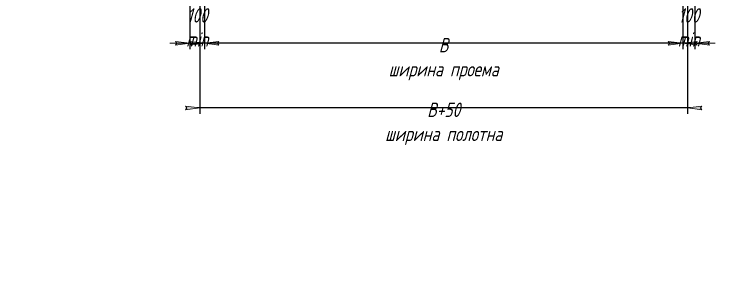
# Model space of a CAD drawing. Header units: millimetres. Extents: x 0 to 840, y 0 to 594.
# Drawn here: x 0 to 249.5, y 316.9 to 410.3 of the extents above; entities that cross this region are included whole.
import ezdxf

# ---------------------------------------------------------------- set-up
doc = ezdxf.new("R2010")
doc.units = ezdxf.units.MM
doc.linetypes.add('K5LT_THIN', pattern=[0])
doc.layers.add('Системный слой', color=7, linetype='Continuous')
doc.styles.add('KDIMTEXTSTYLE', font='GOST_AU.SHX', dxfattribs={"width": 0.96, "oblique": 15, "height": 5})
doc.dimstyles.new('KDIMSTYLE (0.07)', dxfattribs={"dimtxt": 5, "dimasz": 1, "dimexe": 2, "dimexo": 0, "dimgap": 1, "dimtad": 1, "dimlfac": 15, "dimtxsty": 'KDIMTEXTSTYLE', "dimsah": 1, "dimcen": 0, "dimdle": 1, "dimadec": 0, "dimazin": 0, "dimtfac": 0.667, "dimtmove": 0, "dimatfit": 3, "dimfxl": 1, "dimtvp": 1, "dimtolj": 1, "dimtzin": 0, "dimarcsym": 0})

# ---------------------------------------------------------------- blocks, each defined once
blk = doc.blocks.new('KDIMARROW_01')
at = {"layer": 'Системный слой'}
blk.add_hatch(color=0, dxfattribs=at).paths.add_polyline_path([(0, 0), (-5, 0.658262491226197), (-4.5, 5.51091059616309e-16), (-5, -0.6582624912261956)])
at = {"layer": 'Системный слой', "color": 0, "linetype": 'K5LT_THIN', "lineweight": 18}
for p, q in [((-4.5, 5.51091059616309e-16), (-5, 0.658262491226197)), ((-5, 0.658262491226197), (0, 0)), ((0, 0), (-5, -0.6582624912261956)), ((-5, -0.6582624912261956), (-4.5, 5.51091059616309e-16)), ((0, 0), (-1, 0))]:
    blk.add_line(p, q, dxfattribs=at)
blk = doc.blocks.new('KDIMARROW_02')
at = {"layer": 'Системный слой'}
blk.add_hatch(color=0, dxfattribs=at).paths.add_polyline_path([(4.5, -5.51091059616309e-16), (5, 0.6582624912261956), (0, 0), (5, -0.658262491226197)])
at = {"layer": 'Системный слой', "color": 0, "linetype": 'K5LT_THIN', "lineweight": 18}
for p, q in [((0, 0), (-1, 0)), ((5, 0.6582624912261956), (0, 0)), ((0, 0), (5, -0.658262491226197)), ((0, 0), (7, -8.572527594031472e-16)), ((4.5, -5.51091059616309e-16), (5, 0.6582624912261956)), ((5, -0.658262491226197), (4.5, -5.51091059616309e-16))]:
    blk.add_line(p, q, dxfattribs=at)

msp = doc.modelspace()

# ---------------------------------------------------------------- dimensions: what is measured, and where the dimension line sits
at = {"layer": 'Системный слой', "color": 7}
for base, p1, p2, text, override in [((64.40261973784732, 377.8265221767746), (233.8692864045138, 421.1517251663798), (64.40261973784732, 421.1517251663981), '\\H5.0;\\W0.965;\\Q15;\\H5.0;\\W0.965;\\Q15;\\Q15;B+50\\X\\H5.0;\\W0.965;\\Q15;\\Q15;ширина полотна', {"dimexo": 0, "dimblk1": 'KDIMARROW_01', "dimblk2": 'KDIMARROW_01', "dimse1": 0, "dimse2": 0, "dimclrt": 7, "dimtolj": 1}), ((66.06928640451403, 400.2749517570625), (232.2026197378471, 419.6183918330467), (66.06928640451403, 418.7738093958615), '\\H5.0;\\W0.965;\\Q15;\\H5.0;\\W0.965;\\Q15;\\Q15;B\\X\\H5.0;\\W0.965;\\Q15;\\Q15;ширина проема', {"dimexo": 0, "dimblk1": 'KDIMARROW_01', "dimblk2": 'KDIMARROW_01', "dimse1": 0, "dimse2": 0, "dimclrt": 7, "dimtolj": 1}), ((66.06928640451403, 400.2749517570625), (61.00304640451399, 417.869363294709), (66.06928640451403, 418.0996170288287), '\\H5.0;\\W0.965;\\Q15;\\H5.0;\\W0.965;\\Q15;\\Q15;100\\X\\H5.0;\\W0.965;\\Q15;\\Q15;min', {"dimexo": 0, "dimblk1": 'KDIMARROW_02', "dimblk2": 'KDIMARROW_02', "dimse1": 0, "dimse2": 0, "dimclrt": 7, "dimtolj": 1}), ((236.4688597378473, 400.2749517570625), (232.2026197378471, 417.4883458986403), (236.4688597378473, 417.2358086120697), '\\H5.0;\\W0.965;\\Q15;\\H5.0;\\W0.965;\\Q15;\\Q15;100\\X\\H5.0;\\W0.965;\\Q15;\\Q15;min', {"dimexo": 0, "dimblk1": 'KDIMARROW_02', "dimblk2": 'KDIMARROW_02', "dimse1": 0, "dimse2": 0, "dimclrt": 7, "dimtolj": 1})]:
    msp.add_linear_dim(base=base, p1=p1, p2=p2, text=text, dimstyle='KDIMSTYLE (0.07)', override=override, dxfattribs=at).render()

doc.saveas('drawing.dxf')
